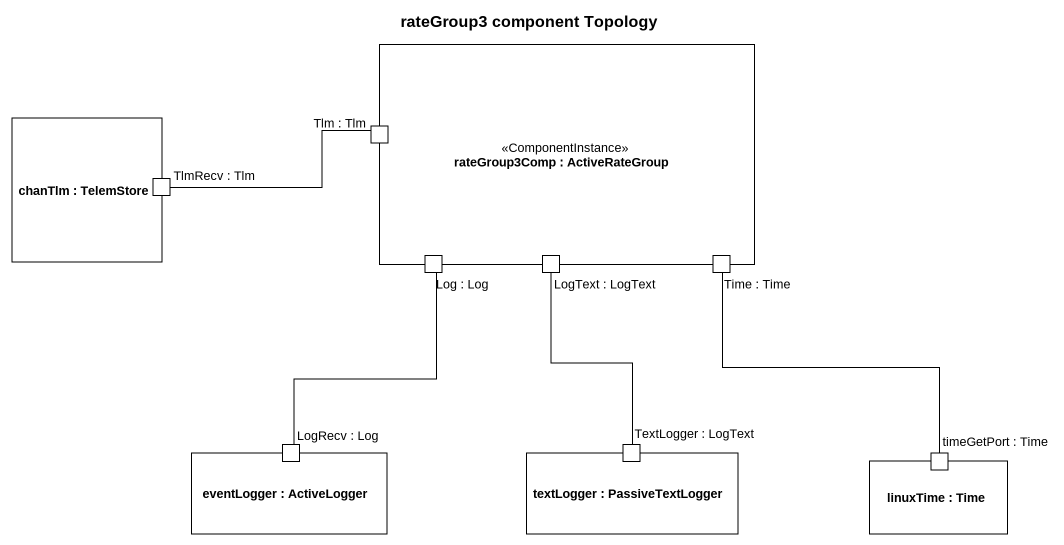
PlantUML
@startuml
title rateGroup3 component Topology
rectangle "rateGroup3Comp : ActiveRateGroup" as rateGroup3Comp <<ComponentInstance>> {
  port "Tlm : Tlm" as Tlm_Tlm
  port "Log : Log" as Log_Log
  port "LogText : LogText" as LogText_LogText
  port "Time : Time" as Time_Time
}
rectangle "chanTlm : TelemStore" as chanTlm {
  port "TlmRecv : Tlm" as TlmRecv_Tlm
}
rectangle "eventLogger : ActiveLogger" as eventLogger {
  port "LogRecv : Log" as LogRecv_Log
}
rectangle "textLogger : PassiveTextLogger" as textLogger {
  port "TextLogger : LogText" as TextLogger_LogText
}
rectangle "linuxTime : Time" as linuxTime {
  port "timeGetPort : Time" as timeGetPort_Time
}
Tlm_Tlm -left- TlmRecv_Tlm
Log_Log -- LogRecv_Log
LogText_LogText -- TextLogger_LogText
Time_Time -- timeGetPort_Time
@enduml
